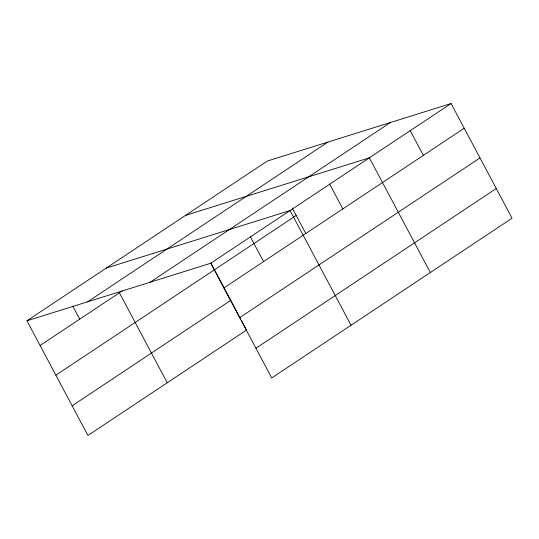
<?xml version="1.0" encoding="UTF-8"?>
<svg xmlns="http://www.w3.org/2000/svg" width="539" height="539" viewBox="0 0 539 539"><rect width="100%" height="100%" fill="white"/><g stroke="black" fill="none" stroke-linecap="round" stroke-linejoin="round"><path stroke-width="0.81" d="M26.95 320.786L267.27 161.053L451.069 103.522L512.05 218.214L271.73 377.947L210.749 263.254L26.95 320.786L87.931 435.478L246.539 330.057L241.411 320.402M87.608 301.8L327.921 142.067M40.088 345.492L122.171 290.932M150.098 282.241L390.411 122.508M210.749 263.254L451.069 103.522M55.874 375.191L296.194 215.459M223.887 287.961L464.207 128.228M72.145 405.786L230.753 300.358M239.68 317.653L479.993 157.92M255.944 348.248L496.264 188.515M185.557 215.364L369.363 157.833L430.344 272.518M106.257 268.078L290.056 210.54L351.037 325.233M410.213 130.674L423.351 155.38M329.706 184.19L342.844 208.896M292.246 208.034L305.876 233.67M250.406 236.897L263.537 261.604M210.931 263.086L240.623 318.92M119.388 292.785L167.238 382.764M72.785 306.058L79.738 319.135"/></g></svg>
